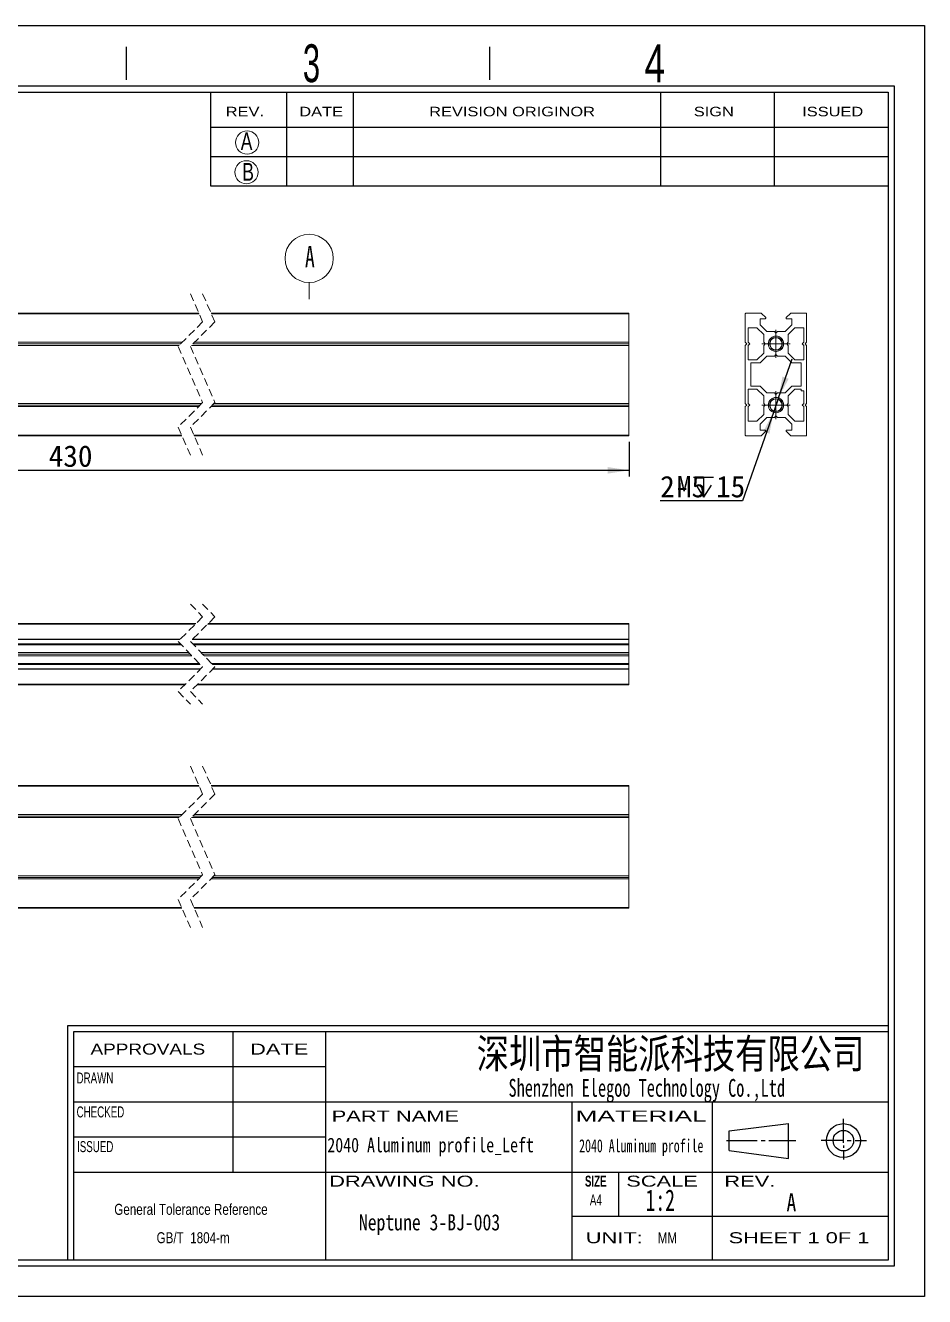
# Model space of a CAD drawing. Header units: millimetres. Extents: x 4 to 590, y 3 to 417.
# Drawn here: x 296.9 to 590.2, y 2.6 to 417.3 of the extents above; entities that cross this region are included whole.
import ezdxf

# ---------------------------------------------------------------- set-up
doc = ezdxf.new("R2010")
doc.units = ezdxf.units.MM
doc.header["$LTSCALE"] = 2
doc.linetypes.add('CENTER', pattern=[10.16, 6.35, -1.27, 1.27, -1.27])
doc.linetypes.add('HIDDEN', pattern=[1.905, 1.27, -0.635])
doc.layers.add('DIM', color=5, linetype='Continuous')
doc.layers.add('SLD-0', color=179, linetype='Continuous')
doc.layers.add('中心线', color=1, linetype='CENTER', lineweight=15)
doc.styles.add('SLDTEXTSTYLE0', font='SIMSUN.TTC', dxfattribs={"width": 0.67})
doc.styles.add('SLDTEXTSTYLE1', font='SIMSUN.TTC', dxfattribs={"width": 0.67})
doc.styles.add('SLDTEXTSTYLE10', font='ARIAL.TTF', dxfattribs={"width": 0.7584})
doc.styles.add('SLDTEXTSTYLE11', font='ARIAL.TTF', dxfattribs={"width": 1.2324})
doc.styles.add('SLDTEXTSTYLE12', font='ARIAL.TTF', dxfattribs={"width": 1.7064})
doc.styles.add('SLDTEXTSTYLE13', font='SIMSUN.TTC', dxfattribs={"width": 0.8, "bigfont": 'bigfont'})
doc.styles.add('SLDTEXTSTYLE14', font='SIMKAI.TTF', dxfattribs={"width": 0.67})
doc.styles.add('SLDTEXTSTYLE15', font='SIMSUN.TTC')
doc.styles.add('SLDTEXTSTYLE2', font='SIMSUN.TTC', dxfattribs={"width": 0.8})
doc.styles.add('SLDTEXTSTYLE3', font='SIMSUN.TTC', dxfattribs={"width": 0.8})
doc.styles.add('SLDTEXTSTYLE5', font='ARIAL.TTF', dxfattribs={"width": 0.63516})
doc.styles.add('SLDTEXTSTYLE6', font='GOTHIC.TTF', dxfattribs={"width": 0.7304})
doc.styles.add('SLDTEXTSTYLE7', font='GOTHIC.TTF', dxfattribs={"width": 0.61171})
doc.styles.add('SLDTEXTSTYLE8', font='ARIALBD.TTF', dxfattribs={"width": 0.63516})
doc.styles.add('SLDTEXTSTYLE9', font='ARIAL.TTF', dxfattribs={"width": 1.422})
doc.dimstyles.new('SLDDIMSTYLE1', dxfattribs={"dimtxt": 7, "dimasz": 7, "dimexe": 0, "dimexo": 0.0625, "dimgap": 1.75, "dimtad": 2, "dimrnd": 1e-09, "dimzin": 12, "dimdsep": 46, "dimtxsty": 'SLDTEXTSTYLE0', "dimsah": 1, "dimcen": 0.09, "dimadec": 0, "dimazin": 3, "dimtfac": 1, "dimtofl": 0, "dimtmove": 0, "dimatfit": 3, "dimfxl": 0, "dimfrac": 2, "dimtolj": 1, "dimtzin": 12, "dimarcsym": 0})
doc.dimstyles.new('SLDDIMSTYLE5', dxfattribs={"dimtxt": 7, "dimasz": 7, "dimexe": 0, "dimexo": 0.0625, "dimgap": 1.75, "dimtad": 0, "dimtih": 1, "dimtoh": 1, "dimrnd": 1e-09, "dimzin": 12, "dimdsep": 46, "dimtxsty": 'SLDTEXTSTYLE0', "dimsah": 1, "dimcen": 0, "dimadec": 0, "dimazin": 3, "dimtfac": 1, "dimtmove": 0, "dimatfit": 3, "dimfxl": 0, "dimfrac": 2, "dimtolj": 1, "dimtzin": 12, "dimarcsym": 0})

# ---------------------------------------------------------------- blocks, each defined once
blk = doc.blocks.new('SW_NOTE_2')
at = {"layer": 'SLD-0', "color": 0, "char_height": 3.5853, "attachment_point": 2, "style": 'SLDTEXTSTYLE10'}
for s, insert in [('General Tolerance Reference ', (26.04, 4.62)), (' GB/T  1804-m', (26.22, -4.64))]:
    blk.add_mtext(s, dxfattribs=dict(at, insert=insert))
blk = doc.blocks.new('_D_1')
at = {"layer": 'DIM'}
for p, q in [((130.81, 281.46), (130.81, 270.18)), ((493.8, 281.46), (493.8, 270.18)), ((130.81, 272.18), (493.8, 272.18))]:
    blk.add_line(p, q, dxfattribs=at)
for points in [[(130.81, 272.18), (137.81, 271.1), (137.81, 273.26)], [(493.8, 272.18), (486.8, 273.26), (486.8, 271.1)]]:
    blk.add_solid(points, dxfattribs=at)
at = {"layer": 'DIM', "insert": (304.51, 280.33), "char_height": 7, "attachment_point": 1, "style": 'SLDTEXTSTYLE15'}
blk.add_mtext('430', dxfattribs=at)
blk = doc.blocks.new('SW_DATUMTAG_0')
at = {"color": 0, "linetype": 'Continuous', "lineweight": 0}
blk.add_line((1.36, -9.22), (1.36, -3.8), dxfattribs=at)
blk.add_circle((1.36, 4.07), 7.87, dxfattribs=at)
at = {"color": 0, "linetype": 'Continuous', "lineweight": 0, "insert": (0, 8.15), "char_height": 7, "attachment_point": 1, "style": 'SLDTEXTSTYLE0'}
blk.add_mtext('A', dxfattribs=at)
blk = doc.blocks.new('SW_SYMBOL_HOLE_DEPTH')
at = {"layer": 'DIM', "color": 0}
for p, q in [((0, 1750), (1600, 1750)), ((200, 1110), (800, 150)), ((800, 1750), (800, 150)), ((1400, 1110), (800, 150))]:
    blk.add_line(p, q, dxfattribs=at)
blk = doc.blocks.new('_D_4')
at = {"layer": 'DIM', "color": 5}
for p, q in [((542.57, 295.82), (547.02, 308.52)), ((542.57, 295.82), (540.92, 291.1)), ((540.92, 291.1), (530.81, 262.22)), ((530.81, 262.22), (503.97, 262.22))]:
    blk.add_line(p, q, dxfattribs=at)
for points in [[(542.57, 295.82), (545.9, 302.07), (543.87, 302.78)], [(540.92, 291.1), (537.59, 284.85), (539.62, 284.14)]]:
    blk.add_solid(points, dxfattribs=at)
at = {"layer": 'DIM', "color": 5, "xscale": 0.004072727272727273, "yscale": 0.004072727272727273, "zscale": 0.004072727272727273}
blk.add_blockref('SW_SYMBOL_HOLE_DEPTH', (514.86, 262.79), dxfattribs=at)
at = {"layer": 'DIM', "color": 5, "char_height": 7, "attachment_point": 1, "style": 'SLDTEXTSTYLE15'}
for s, insert in [('2-', (503.97, 270.37)), ('M5', (509.41, 270.37)), ('15', (522.19, 270.37))]:
    blk.add_mtext(s, dxfattribs=dict(at, insert=insert))
blk = doc.blocks.new('SW_CENTERMARKSYMBOL_2')
at = {"layer": '中心线', "color": 0}
for p, q in [((0, 2.5), (0, 4.6)), ((-2.5, 0), (-4.6, 0)), ((0, 0), (-2.5, 0)), ((0, 0), (0, 2.5)), ((0, 0), (0, -2.5)), ((0, 0), (2.5, 0)), ((2.5, 0), (4.6, 0)), ((0, -2.5), (0, -4.6))]:
    blk.add_line(p, q, dxfattribs=at)
blk = doc.blocks.new('SW_CENTERMARKSYMBOL_3')
at = {"layer": '中心线', "color": 0}
for p, q in [((0, 2.5), (0, 4.6)), ((-2.5, 0), (-4.6, 0)), ((0, 0), (-2.5, 0)), ((0, 0), (0, 2.5)), ((0, 0), (0, -2.5)), ((0, 0), (2.5, 0)), ((2.5, 0), (4.6, 0)), ((0, -2.5), (0, -4.6))]:
    blk.add_line(p, q, dxfattribs=at)

msp = doc.modelspace()

# ---------------------------------------------------------------- linework, layer by layer
at = {"color": 7, "linetype": 'HIDDEN', "lineweight": 0}
for p, q in [((350.713, 329.807), (354.713, 320.632)), ((354.713, 329.807), (358.713, 320.632)), ((354.713, 320.632), (346.713, 312.632)), ((358.713, 320.632), (350.713, 312.632)), ((346.713, 312.632), (354.713, 294.282)), ((350.713, 312.632), (358.713, 294.282)), ((354.713, 294.282), (346.713, 286.282)), ((358.713, 294.282), (350.713, 286.282)), ((346.713, 286.282), (350.713, 277.107)), ((350.713, 286.282), (354.713, 277.107)), ((350.713, 228.554), (354.713, 224.379)), ((354.713, 228.554), (358.713, 224.379)), ((354.713, 224.379), (346.713, 216.379)), ((358.713, 224.379), (350.713, 216.379)), ((346.713, 216.379), (354.713, 208.029)), ((350.713, 216.379), (358.713, 208.029)), ((354.713, 208.029), (346.713, 200.029)), ((358.713, 208.029), (350.713, 200.029)), ((346.713, 200.029), (350.713, 195.854)), ((350.713, 200.029), (354.713, 195.854)), ((350.713, 175.7), (354.713, 166.525)), ((354.713, 175.7), (358.713, 166.525)), ((354.713, 166.525), (346.713, 158.525)), ((358.713, 166.525), (350.713, 158.525)), ((346.713, 158.525), (354.713, 140.175)), ((350.713, 158.525), (358.713, 140.175)), ((354.713, 140.175), (346.713, 132.175)), ((358.713, 140.175), (350.713, 132.175)), ((346.713, 132.175), (350.713, 123)), ((350.713, 132.175), (354.713, 123))]:
    msp.add_line(p, q, dxfattribs=at)
at = {"color": 7, "linetype": 'Continuous', "lineweight": 15}
for p, q in [((130.811, 323.457), (353.482, 323.457)), ((353.569, 323.257), (130.811, 323.257)), ((357.482, 323.457), (493.796, 323.457)), ((493.796, 323.257), (357.569, 323.257)), ((493.796, 323.457), (493.796, 323.257)), ((493.796, 323.257), (493.796, 313.957)), ((531.746, 313.957), (531.746, 323.257)), ((531.946, 323.457), (536.863, 323.457)), ((538.263, 321.657), (536.536, 321.657)), ((536.536, 321.657), (536.536, 319.657)), ((536.536, 319.657), (538.736, 317.457)), ((537.005, 323.399), (538.405, 321.999)), ((544.756, 317.457), (546.956, 319.657)), ((545.088, 321.999), (546.488, 323.399)), ((546.956, 321.657), (545.229, 321.657)), ((546.629, 323.457), (551.546, 323.457)), ((546.956, 319.657), (546.956, 321.657)), ((551.746, 323.257), (551.746, 313.957)), ((535.546, 318.667), (532.674, 318.667)), ((532.674, 313.957), (532.674, 318.667)), ((537.746, 316.467), (535.546, 318.667)), ((537.746, 313.957), (537.746, 316.467)), ((538.736, 317.457), (541.246, 317.457)), ((541.246, 317.457), (541.746, 316.957)), ((541.746, 316.957), (542.246, 317.457)), ((542.246, 317.457), (544.756, 317.457)), ((547.946, 318.667), (545.746, 316.467)), ((545.746, 316.467), (545.746, 313.957)), ((550.819, 318.667), (547.946, 318.667)), ((550.819, 318.667), (550.819, 313.957)), ((172.755, 313.957), (348.038, 313.957)), ((172.755, 312.957), (347.038, 312.957)), ((172.811, 313.457), (347.538, 313.457)), ((351.038, 312.957), (493.796, 312.957)), ((351.538, 313.457), (493.796, 313.457)), ((352.038, 313.957), (493.796, 313.957)), ((493.796, 313.957), (493.796, 313.457)), ((493.796, 313.457), (493.796, 312.957)), ((493.796, 312.957), (493.796, 293.957)), ((531.746, 313.957), (532.246, 313.457)), ((532.246, 313.457), (531.746, 312.957)), ((531.746, 293.957), (531.746, 312.957)), ((533.174, 313.457), (532.674, 313.957)), ((532.674, 312.957), (533.174, 313.457)), ((532.674, 308.247), (532.674, 312.957)), ((538.246, 313.457), (537.746, 313.957)), ((537.746, 312.957), (538.246, 313.457)), ((537.746, 310.447), (537.746, 312.957)), ((545.746, 313.957), (545.246, 313.457)), ((545.246, 313.457), (545.746, 312.957)), ((545.746, 312.957), (545.746, 310.447)), ((550.819, 313.957), (550.319, 313.457)), ((550.319, 313.457), (550.819, 312.957)), ((550.819, 312.957), (550.819, 308.247)), ((551.246, 313.457), (551.746, 313.957)), ((551.746, 312.957), (551.246, 313.457)), ((551.746, 312.957), (551.746, 293.957)), ((532.674, 308.247), (535.546, 308.247)), ((536.536, 307.257), (533.546, 307.257)), ((533.546, 307.257), (533.546, 299.657)), ((535.546, 308.247), (537.746, 310.447)), ((538.736, 309.457), (536.536, 307.257)), ((541.246, 309.457), (538.736, 309.457)), ((541.746, 309.957), (541.246, 309.457)), ((542.246, 309.457), (541.746, 309.957)), ((544.756, 309.457), (542.246, 309.457)), ((546.956, 307.257), (544.756, 309.457)), ((545.746, 310.447), (547.946, 308.247)), ((549.946, 307.257), (546.956, 307.257)), ((547.946, 308.247), (550.819, 308.247)), ((549.946, 299.657), (549.946, 307.257)), ((532.674, 298.667), (535.546, 298.667)), ((532.674, 293.957), (532.674, 298.667)), ((533.546, 299.657), (536.536, 299.657)), ((535.546, 298.667), (537.746, 296.467)), ((538.736, 297.457), (536.536, 299.657)), ((546.956, 299.657), (544.756, 297.457)), ((545.746, 296.467), (547.946, 298.667)), ((546.956, 299.657), (549.946, 299.657)), ((547.946, 298.667), (549.946, 298.667)), ((549.946, 298.667), (549.946, 298.102)), ((537.746, 296.467), (537.746, 293.957)), ((541.246, 297.457), (538.736, 297.457)), ((541.746, 296.957), (541.246, 297.457)), ((542.246, 297.457), (541.746, 296.957)), ((544.756, 297.457), (542.246, 297.457)), ((545.746, 293.957), (545.746, 296.467)), ((550.819, 298.102), (549.946, 298.102)), ((550.819, 298.102), (550.819, 293.957)), ((172.755, 293.957), (354.388, 293.957)), ((172.755, 292.957), (353.388, 292.957)), ((172.811, 293.457), (353.888, 293.457)), ((357.388, 292.957), (493.796, 292.957)), ((357.888, 293.457), (493.796, 293.457)), ((358.388, 293.957), (493.796, 293.957)), ((493.796, 293.957), (493.796, 293.457)), ((493.796, 293.457), (493.796, 292.957)), ((493.796, 283.657), (493.796, 292.957)), ((531.746, 293.957), (532.246, 293.457)), ((532.246, 293.457), (531.746, 292.957)), ((531.746, 292.957), (531.746, 283.657)), ((533.174, 293.457), (532.674, 293.957)), ((532.674, 292.957), (533.174, 293.457)), ((532.674, 288.247), (532.674, 292.957)), ((537.746, 290.447), (535.546, 288.247)), ((537.746, 293.957), (538.246, 293.457)), ((538.246, 293.457), (537.746, 292.957)), ((537.746, 292.957), (537.746, 290.447)), ((545.246, 293.457), (545.746, 293.957)), ((545.746, 292.957), (545.246, 293.457)), ((545.746, 290.447), (545.746, 292.957)), ((547.946, 288.247), (545.746, 290.447)), ((550.819, 293.957), (550.319, 293.457)), ((550.319, 293.457), (550.819, 292.957)), ((550.819, 292.957), (550.819, 288.247)), ((551.246, 293.457), (551.746, 293.957)), ((551.746, 292.957), (551.246, 293.457)), ((551.746, 283.657), (551.746, 292.957)), ((535.546, 288.247), (532.674, 288.247)), ((536.536, 287.257), (538.736, 289.457)), ((536.536, 285.257), (536.536, 287.257)), ((538.736, 289.457), (541.246, 289.457)), ((541.246, 289.457), (541.746, 289.957)), ((541.746, 289.957), (542.246, 289.457)), ((542.246, 289.457), (544.756, 289.457)), ((544.756, 289.457), (546.956, 287.257)), ((546.956, 287.257), (546.956, 285.257)), ((550.819, 288.247), (547.946, 288.247)), ((130.811, 283.657), (347.858, 283.657)), ((347.945, 283.457), (130.811, 283.457)), ((351.858, 283.657), (493.796, 283.657)), ((493.796, 283.457), (351.945, 283.457)), ((493.796, 283.657), (493.796, 283.457)), ((531.946, 283.457), (536.863, 283.457)), ((538.263, 285.257), (536.536, 285.257)), ((537.005, 283.516), (538.405, 284.916)), ((545.088, 284.916), (546.488, 283.516)), ((546.956, 285.257), (545.229, 285.257)), ((546.629, 283.457), (551.546, 283.457)), ((130.811, 222.204), (352.538, 222.204)), ((352.338, 222.004), (130.811, 222.004)), ((493.796, 222.004), (356.338, 222.004)), ((356.538, 222.204), (493.796, 222.204)), ((493.796, 222.204), (493.796, 222.004)), ((493.796, 222.004), (493.796, 217.086)), ((130.811, 217.086), (347.421, 217.086)), ((347.28, 216.945), (130.811, 216.945)), ((493.796, 216.945), (351.28, 216.945)), ((351.421, 217.086), (493.796, 217.086)), ((493.796, 217.086), (493.796, 216.945)), ((493.796, 216.945), (493.796, 215.545)), ((130.811, 215.545), (347.512, 215.545)), ((130.811, 215.486), (347.568, 215.486)), ((347.829, 215.214), (130.811, 215.214)), ((350.234, 212.704), (130.811, 212.704)), ((350.713, 212.204), (130.811, 212.204)), ((351.192, 211.704), (130.811, 211.704)), ((351.512, 215.545), (493.796, 215.545)), ((351.568, 215.486), (493.796, 215.486)), ((493.796, 215.214), (351.829, 215.214)), ((493.796, 212.704), (354.234, 212.704)), ((493.796, 212.204), (354.713, 212.204)), ((493.796, 211.704), (355.192, 211.704)), ((493.796, 215.545), (493.796, 215.486)), ((493.796, 215.486), (493.796, 215.214)), ((493.796, 215.214), (493.796, 212.704)), ((493.796, 212.704), (493.796, 212.204)), ((493.796, 212.204), (493.796, 211.704)), ((493.796, 211.704), (493.796, 209.194)), ((353.597, 209.194), (130.811, 209.194)), ((353.859, 208.921), (130.811, 208.921)), ((353.915, 208.862), (130.811, 208.862)), ((130.811, 207.462), (354.147, 207.462)), ((493.796, 209.194), (357.597, 209.194)), ((493.796, 208.921), (357.859, 208.921)), ((493.796, 208.862), (357.915, 208.862)), ((358.147, 207.462), (493.796, 207.462)), ((493.796, 209.194), (493.796, 208.921)), ((493.796, 208.921), (493.796, 208.862)), ((493.796, 208.862), (493.796, 207.462)), ((493.796, 207.462), (493.796, 207.321)), ((354.005, 207.321), (130.811, 207.321)), ((493.796, 207.321), (358.005, 207.321)), ((493.796, 207.321), (493.796, 202.404)), ((130.811, 202.404), (349.088, 202.404)), ((348.888, 202.204), (130.811, 202.204)), ((493.796, 202.204), (352.888, 202.204)), ((353.088, 202.404), (493.796, 202.404)), ((493.796, 202.404), (493.796, 202.204)), ((130.811, 169.35), (353.482, 169.35)), ((353.569, 169.15), (130.811, 169.15)), ((357.482, 169.35), (493.796, 169.35)), ((493.796, 169.15), (357.569, 169.15)), ((493.796, 169.35), (493.796, 169.15)), ((493.796, 159.85), (493.796, 169.15)), ((166.52, 158.85), (347.038, 158.85)), ((167.172, 159.35), (347.538, 159.35)), ((167.455, 159.85), (348.038, 159.85)), ((351.038, 158.85), (493.796, 158.85)), ((351.538, 159.35), (493.796, 159.35)), ((352.038, 159.85), (493.796, 159.85)), ((493.796, 159.85), (493.796, 159.35)), ((493.796, 159.35), (493.796, 158.85)), ((493.796, 158.85), (493.796, 139.85)), ((166.52, 139.85), (354.388, 139.85)), ((167.172, 139.35), (353.888, 139.35)), ((167.455, 138.85), (353.388, 138.85)), ((357.388, 138.85), (493.796, 138.85)), ((357.888, 139.35), (493.796, 139.35)), ((358.388, 139.85), (493.796, 139.85)), ((493.796, 139.85), (493.796, 139.35)), ((493.796, 139.35), (493.796, 138.85)), ((493.796, 138.85), (493.796, 129.55)), ((130.811, 129.55), (347.858, 129.55)), ((347.945, 129.35), (130.811, 129.35)), ((351.858, 129.55), (493.796, 129.55)), ((493.796, 129.35), (351.945, 129.35)), ((493.796, 129.55), (493.796, 129.35))]:
    msp.add_line(p, q, dxfattribs=at)
for centre, radius in [((541.746, 313.457), 2.5), ((541.746, 313.457), 2.1), ((541.746, 313.457), 2), ((541.746, 293.457), 2.5), ((541.746, 293.457), 2.1), ((541.746, 293.457), 2)]:
    msp.add_circle(centre, radius, dxfattribs=at)
for centre, start, end in [((531.946, 323.257), 90, 180), ((536.863, 323.257), 45, 90), ((538.263, 321.857), 270, 45), ((545.229, 321.857), 135, 270), ((546.629, 323.257), 90, 135), ((551.546, 323.257), 0, 90), ((531.946, 283.657), 180, 270), ((536.863, 283.657), 270, 315), ((538.263, 285.057), 315, 90), ((545.229, 285.057), 90, 225), ((546.629, 283.657), 225, 270), ((551.546, 283.657), 270, 0)]:
    msp.add_arc(centre, 0.2, start, end, dxfattribs=at)
at = {"color": 7, "linetype": 'Continuous', "lineweight": 0}
for centre in [(541.746, 313.457), (541.746, 293.457)]:
    msp.add_arc(centre, 2.5, 255, 195, dxfattribs=at)
at = {"layer": 'SLD-0'}
for p, q in [((3.624, 417.347), (590.213, 417.347)), ((590.213, 417.347), (590.213, 2.588)), ((25.35, 395.622), (578.363, 395.622)), ((504.035, 395.622), (504.035, 365.027)), ((541.199, 395.622), (541.199, 365.027)), ((578.363, 395.622), (578.363, 14.438)), ((578.363, 14.438), (25.35, 14.438)), ((590.213, 2.588), (3.624, 2.588))]:
    msp.add_line(p, q, dxfattribs=at)
at = {"layer": 'SLD-0', "color": 6, "linetype": 'Continuous'}
for p, q in [((329.905, 399.572), (329.905, 410.339)), ((448.408, 399.572), (448.408, 410.339)), ((23.375, 397.597), (580.338, 397.597)), ((580.338, 397.597), (580.338, 12.463)), ((580.338, 12.463), (23.375, 12.463))]:
    msp.add_line(p, q, dxfattribs=at)
at = {"layer": 'SLD-0', "color": 179, "linetype": 'Continuous'}
for p, q in [((357.318, 395.622), (357.318, 365.027)), ((382.1, 395.622), (382.1, 365.027)), ((403.773, 395.622), (403.773, 365.027)), ((357.318, 384.149), (578.363, 384.149)), ((357.318, 374.588), (578.363, 374.588)), ((357.318, 365.027), (578.363, 365.027)), ((578.363, 90.924), (310.66, 90.924)), ((310.66, 90.924), (310.66, 14.438)), ((578.363, 89.012), (312.572, 89.012)), ((312.572, 89.012), (312.572, 14.438)), ((364.562, 89.012), (364.562, 43.12)), ((394.795, 89.012), (394.795, 14.438)), ((394.795, 77.539), (312.572, 77.539)), ((578.363, 66.066), (312.572, 66.066)), ((475.106, 66.066), (475.106, 14.438)), ((520.998, 14.438), (520.998, 66.066)), ((526.51, 56.708), (545.776, 59.076)), ((545.776, 47.692), (545.776, 59.076)), ((563.739, 52.699), (563.739, 60.633)), ((394.795, 54.593), (312.572, 54.593)), ((526.51, 50.213), (526.51, 56.708)), ((525.571, 53.466), (535.66, 53.466)), ((526.51, 50.213), (545.776, 47.692)), ((536.921, 53.466), (538.182, 53.466)), ((539.444, 53.466), (548.271, 53.466)), ((563.739, 53.466), (556.537, 53.466)), ((563.739, 51.933), (563.739, 51.166)), ((563.739, 50.4), (563.739, 47.334)), ((565, 53.466), (566.261, 53.466)), ((567.522, 53.466), (571.305, 53.466)), ((578.363, 43.12), (312.572, 43.12)), ((490.403, 43.12), (490.403, 28.779)), ((475.106, 28.779), (578.363, 28.779))]:
    msp.add_line(p, q, dxfattribs=at)
at = {"layer": 'SLD-0', "lineweight": 0}
for centre in [(369.244, 379.127), (368.999, 369.43)]:
    msp.add_circle(centre, 3.789, dxfattribs=at)
at = {"layer": 'SLD-0', "color": 179, "linetype": 'Continuous'}
for radius in [5.543, 3.338]:
    msp.add_circle((563.739, 53.466), radius, dxfattribs=at)

# ---------------------------------------------------------------- block references
at = {"color": 5, "linetype": 'Continuous', "lineweight": 0}
msp.add_blockref('SW_DATUMTAG_0', (388.103, 337.267), dxfattribs=at)
at = {"layer": 'SLD-0', "color": 179}
msp.add_blockref('SW_NOTE_2', (324.876, 28.222), dxfattribs=at)
at = {"layer": '中心线'}
for name, p in [('SW_CENTERMARKSYMBOL_2', (541.746, 313.457)), ('SW_CENTERMARKSYMBOL_3', (541.746, 293.457))]:
    msp.add_blockref(name, p, dxfattribs=at)

# ---------------------------------------------------------------- texts
at = {"color": 7, "linetype": 'Continuous', "lineweight": 0, "attachment_point": 1}
for s, insert, char_height, style in [('2040 Aluminum profile', (477.541, 53.91), 4.23333, 'SLDTEXTSTYLE1'), ('1:2', (499.216, 37.549), 7, 'SLDTEXTSTYLE0')]:
    msp.add_mtext(s, dxfattribs=dict(at, insert=insert, char_height=char_height, style=style))
at = {"layer": 'SLD-0'}
for s, insert, char_height, attachment_point, style in [('3', (387.413, 411.186), 12.344, 1, 'SLDTEXTSTYLE7'), ('4', (498.881, 411.174), 12.344, 1, 'SLDTEXTSTYLE6'), ('A', (367.156, 382.504), 5.807, 1, 'SLDTEXTSTYLE6'), ('B', (367.664, 372.474), 5.807, 1, 'SLDTEXTSTYLE6'), ('\\M+1905B圳\\M+18E73\\M+19271\\M+1945C\\M+19468\\M+189C8\\M+18B5A\\M+1974C\\M+18CC0\\M+18CF6\\M+18E69', (507.351, 86.675), 9.65616, 2, 'SLDTEXTSTYLE13'), ('2040 Aluminum profile_Left', (429.08, 54.427), 4.7625, 2, 'SLDTEXTSTYLE2'), ('A', (545.183, 36.236), 5.821, 1, 'SLDTEXTSTYLE3'), ('Neptune 3-BJ-003', (428.736, 29.473), 5.29167, 2, 'SLDTEXTSTYLE2')]:
    msp.add_mtext(s, dxfattribs=dict(at, insert=insert, char_height=char_height, attachment_point=attachment_point, style=style))
at = {"layer": 'SLD-0', "color": 179}
for s, insert, char_height, attachment_point, style in [('REV.', (362.258, 390.8), 3.1073, 1, 'SLDTEXTSTYLE11'), ('DATE', (386.253, 390.8), 3.1073, 1, 'SLDTEXTSTYLE11'), ('REVISION ORIGINOR', (428.616, 390.8), 3.10727, 1, 'SLDTEXTSTYLE11'), ('SIGN', (514.933, 390.8), 3.1073, 1, 'SLDTEXTSTYLE11'), ('ISSUED', (550.296, 390.8), 3.1073, 1, 'SLDTEXTSTYLE11'), ('APPROVALS', (336.853, 85.125), 3.5853, 2, 'SLDTEXTSTYLE11'), ('DATE', (379.699, 85.125), 3.5853, 2, 'SLDTEXTSTYLE9'), ('DRAWN', (319.607, 75.706), 3.5853, 2, 'SLDTEXTSTYLE5'), ('Shenzhen Elegoo Technology Co.,Ltd', (499.597, 73.599), 5.82083, 2, 'SLDTEXTSTYLE14'), ('CHECKED', (321.391, 64.629), 3.5853, 2, 'SLDTEXTSTYLE5'), ('PART NAME', (417.588, 63.291), 3.5853, 2, 'SLDTEXTSTYLE9'), ('MATERIAL', (497.76, 63.291), 3.5853, 2, 'SLDTEXTSTYLE12'), ('ISSUED', (319.674, 53.309), 3.5853, 2, 'SLDTEXTSTYLE5'), ('DRAWING NO.', (420.536, 42.043), 3.58531, 2, 'SLDTEXTSTYLE9'), ('SIZE', (482.958, 42.043), 3.5853, 2, 'SLDTEXTSTYLE8'), ('SCALE', (504.578, 42.043), 3.5853, 2, 'SLDTEXTSTYLE9'), ('REV.', (533.22, 42.043), 3.5853, 2, 'SLDTEXTSTYLE9'), ('A4', (482.98, 35.906), 3.5853, 2, 'SLDTEXTSTYLE5'), ('UNIT:', (488.997, 23.581), 3.5853, 2, 'SLDTEXTSTYLE9'), ('MM', (506.322, 23.581), 3.5853, 2, 'SLDTEXTSTYLE10'), ('SHEET 1 0F 1', (549.24, 23.581), 3.58531, 2, 'SLDTEXTSTYLE9')]:
    msp.add_mtext(s, dxfattribs=dict(at, insert=insert, char_height=char_height, attachment_point=attachment_point, style=style))

# ---------------------------------------------------------------- dimensions: what is measured, and where the dimension line sits
at = {"layer": 'DIM', "color": 5}
dim = msp.add_diameter_dim_2p(p1=(540.92, 291.098), p2=(542.572, 295.817), text='2-<>{\\fGDT;x}15', dimstyle='SLDDIMSTYLE5', dxfattribs=at)
dim.commit()
dim.dimension.update_dxf_attribs({"geometry": '_D_4', "text_midpoint": (515.8, 267.294), "dimtype": 163})
at = {"layer": 'DIM'}
dim = msp.add_linear_dim(base=(493.796, 272.181), p1=(130.811, 283.457), p2=(493.796, 283.457), text='430', dimstyle='SLDDIMSTYLE1', dxfattribs=at)
dim.commit()
dim.dimension.update_dxf_attribs({"geometry": '_D_1', "text_midpoint": (308.597, 272.181), "dimtype": 160})

doc.saveas('drawing.dxf')
